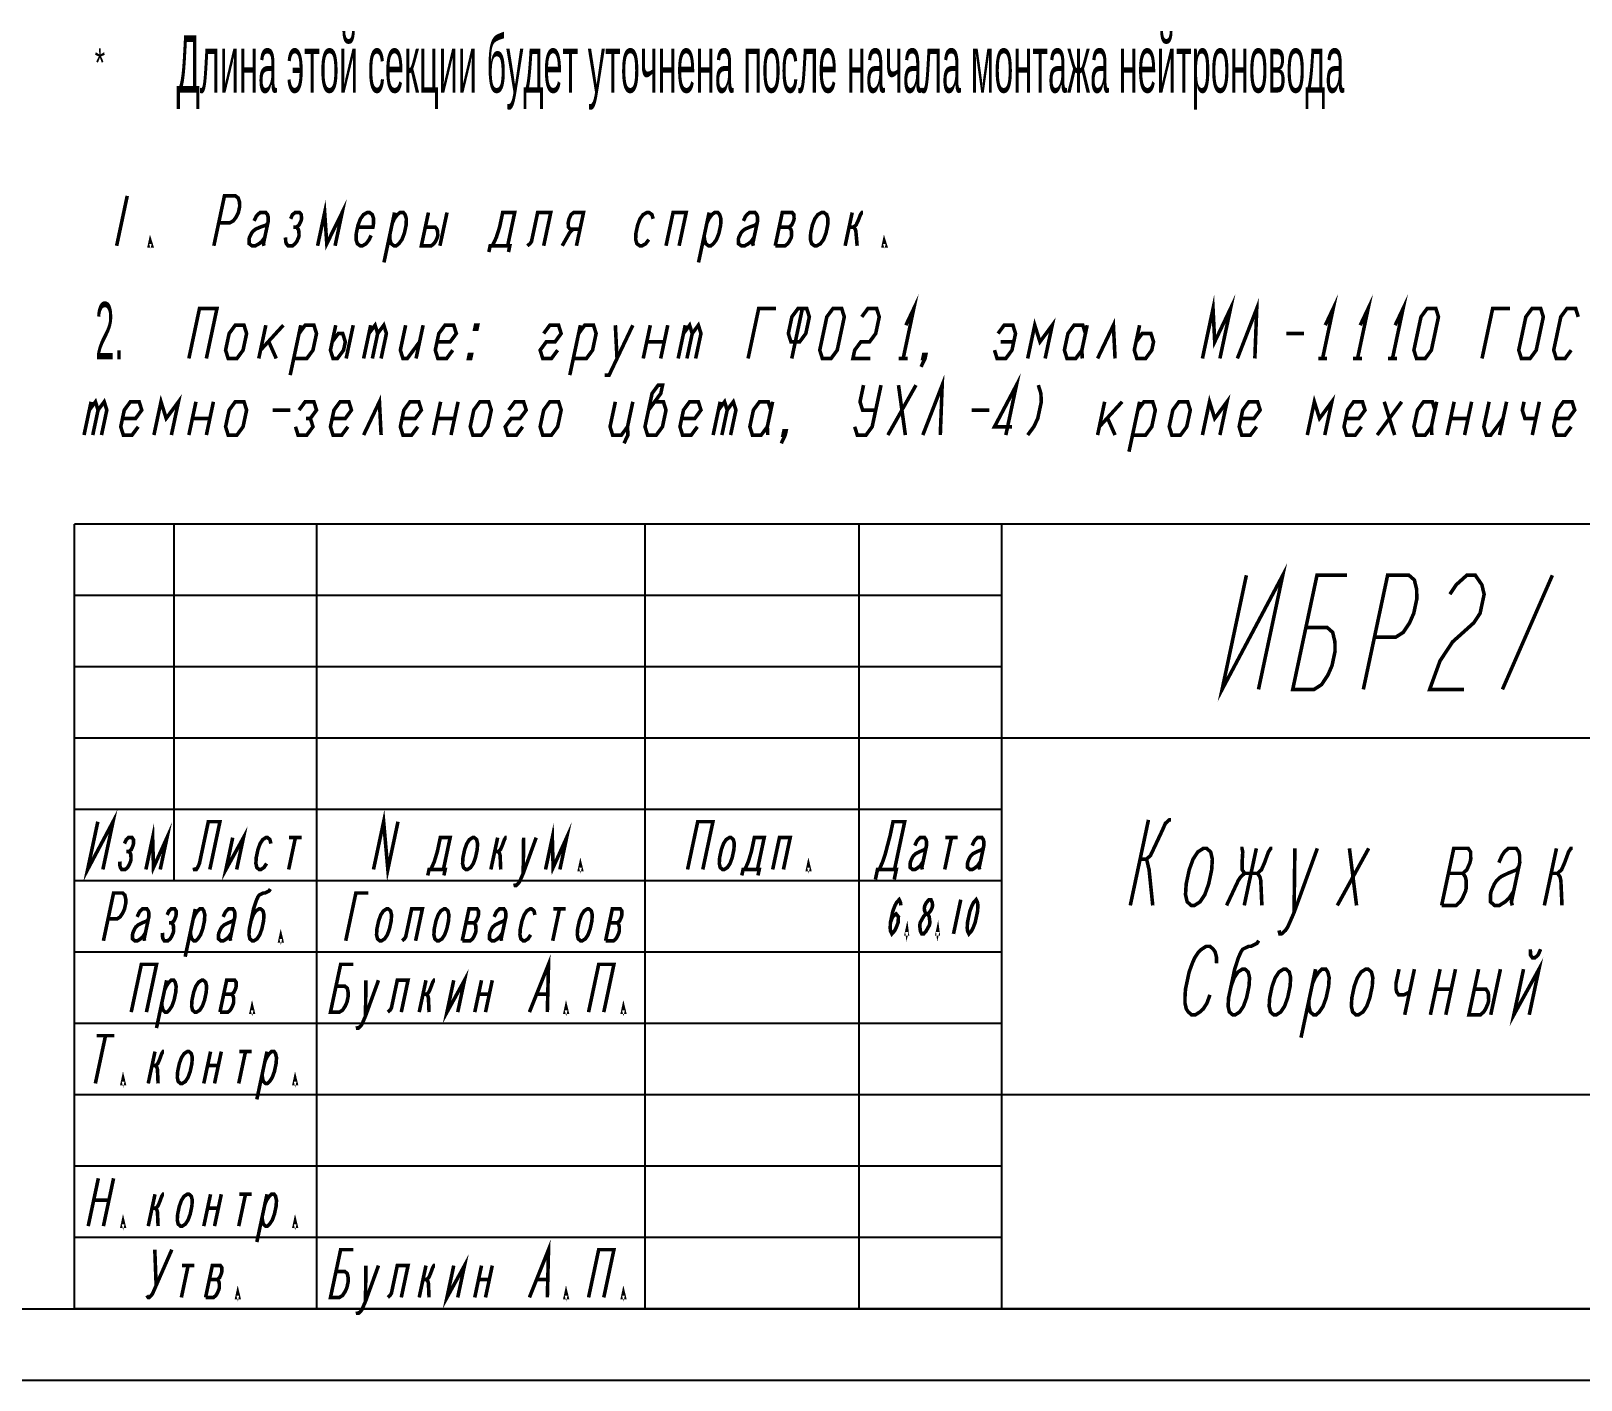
# Model space of a CAD drawing. Header units: millimetres. Extents: x 0 to 594, y 0 to 420.
# Drawn here: x 401 to 509.6, y 0 to 94.6 of the extents above; entities that cross this region are included whole.
import ezdxf

# ---------------------------------------------------------------- set-up
doc = ezdxf.new("R2010")
doc.units = ezdxf.units.MM
doc.header["$LTSCALE"] = 32.67
doc.layers.get('0').update_dxf_attribs({"linetype": 'CONTINUOUS'})
doc.styles.get("Standard").update_dxf_attribs({"font": 'txt', "width": 0.7})

msp = doc.modelspace()

# ---------------------------------------------------------------- linework, layer by layer
at = {"color": 7, "linetype": 'Continuous'}
for p, q in [((589, 60), (404, 60)), ((404, 5), (404, 60)), ((411, 35), (411, 60)), ((421, 5), (421, 60)), ((444, 5), (444, 60)), ((459, 5), (459, 60)), ((469, 5), (469, 60)), ((469, 55), (404, 55)), ((469, 50), (404, 50)), ((589, 45), (404, 45)), ((469, 40), (404, 40)), ((469, 35), (404, 35)), ((469, 30), (404, 30)), ((469, 25), (404, 25)), ((589, 20), (404, 20)), ((469, 15), (404, 15)), ((469, 10), (404, 10)), ((20, 5), (589, 5)), ((589, 5), (404, 5)), ((0, 0), (594, 0))]:
    msp.add_line(p, q, dxfattribs=at)
at = {"color": 2, "linetype": 'Continuous', "const_width": 0.25}
for points in [[(407.7006, 83.0072), (406.9566, 79.5072)], [(414.1116, 81.1113), (414.8773, 81.1113), (415.1379, 81.2572), (415.3531, 81.5488), (415.4917, 81.8405), (415.5846, 82.278), (415.5701, 82.5697), (415.4789, 82.8613), (415.2802, 83.0072), (414.5146, 83.0072), (413.7707, 79.5072)], [(421.0441, 79.5072), (421.5401, 81.8405), (421.6876, 79.653), (422.7651, 81.8405), (422.2691, 79.5072)], [(416.5926, 81.2572), (416.7312, 81.5488), (416.8388, 81.6947), (417.0229, 81.8405), (417.4057, 81.8405), (417.5278, 81.6947), (417.5734, 81.5488), (417.5879, 81.2572), (417.247, 79.653), (417.2925, 79.5072)], [(419.1502, 81.403), (419.2888, 81.6947), (419.4729, 81.8405), (419.7792, 81.8405), (419.9013, 81.6947), (419.9158, 81.403), (419.8848, 81.2572), (419.7463, 80.9655), (419.5622, 80.8197), (419.3325, 80.8197)], [(424.7975, 80.2363), (424.659, 79.9447), (424.4439, 79.653), (424.1832, 79.5072), (424.03, 79.5072), (423.8314, 79.653), (423.7402, 79.9447), (423.7566, 80.3822), (423.8806, 80.9655), (424.0502, 81.403), (424.2653, 81.6947), (424.526, 81.8405), (424.6791, 81.8405), (424.8778, 81.6947), (424.969, 81.403), (424.9525, 80.9655), (424.9215, 80.8197), (423.8496, 80.8197)], [(426.4401, 81.8405), (425.6961, 78.3405)], [(426.2851, 81.1113), (426.4237, 81.403), (426.6388, 81.6947), (426.8229, 81.8405), (427.0526, 81.8405), (427.1747, 81.6947), (427.2658, 81.403), (427.2494, 80.9655), (427.1254, 80.3822), (426.9558, 79.9447), (426.7407, 79.653), (426.5566, 79.5072), (426.4035, 79.5072), (426.2048, 79.653), (426.1137, 79.9447), (426.0991, 80.2363)], [(428.8135, 81.8405), (428.3175, 79.5072), (429.0066, 79.5072), (429.1907, 79.653), (429.2983, 79.7988), (429.4368, 80.0905), (429.4678, 80.2363), (429.4533, 80.528), (429.4077, 80.6738), (429.2856, 80.8197), (428.5965, 80.8197)], [(430.1151, 81.8405), (429.6191, 79.5072)], [(433.2941, 79.5072), (433.4327, 79.7988), (433.5712, 80.0905), (433.8028, 80.8197), (434.0197, 81.8405), (434.8619, 81.8405), (434.366, 79.5072)], [(435.7441, 79.5072), (435.9282, 79.653), (436.0358, 79.7988), (436.0668, 79.9447), (436.4698, 81.8405), (437.3885, 81.8405), (436.8925, 79.5072)], [(439.1894, 79.5072), (439.6854, 81.8405), (438.9963, 81.8405), (438.8122, 81.6947), (438.6736, 81.403), (438.6116, 81.1113), (438.6262, 80.8197), (438.7483, 80.6738), (439.4374, 80.6738)], [(444.5689, 81.403), (444.4778, 81.6947), (444.2792, 81.8405), (444.126, 81.8405), (443.8653, 81.6947), (443.6502, 81.403), (443.4806, 80.9655), (443.3566, 80.3822), (443.3402, 79.9447), (443.4314, 79.653), (443.63, 79.5072), (443.7832, 79.5072), (444.0439, 79.653), (444.259, 79.9447)], [(445.4676, 79.5072), (445.9635, 81.8405), (446.8823, 81.8405), (446.3863, 79.5072)], [(448.4901, 81.8405), (447.7461, 78.3405)], [(448.3351, 81.1113), (448.4736, 81.403), (448.6888, 81.6947), (448.8729, 81.8405), (449.1026, 81.8405), (449.2247, 81.6947), (449.3158, 81.403), (449.2994, 80.9655), (449.1754, 80.3822), (449.0058, 79.9447), (448.7907, 79.653), (448.6066, 79.5072), (448.4535, 79.5072), (448.2548, 79.653), (448.1637, 79.9447), (448.1491, 80.2363)], [(450.8927, 81.2572), (451.0312, 81.5488), (451.1388, 81.6947), (451.3229, 81.8405), (451.7057, 81.8405), (451.8278, 81.6947), (451.8734, 81.5488), (451.888, 81.2572), (451.547, 79.653), (451.5926, 79.5072)], [(453.1238, 79.5072), (453.6198, 81.8405), (454.3088, 81.8405), (454.431, 81.6947), (454.4455, 81.403), (454.4145, 81.2572), (454.276, 80.9655), (454.0918, 80.8197), (453.4028, 80.8197)], [(455.7307, 80.9655), (455.9002, 81.403), (456.1153, 81.6947), (456.376, 81.8405), (456.5291, 81.8405), (456.7278, 81.6947), (456.819, 81.403), (456.8025, 80.9655), (456.6785, 80.3822), (456.509, 79.9447), (456.2938, 79.653), (456.0332, 79.5072), (455.8801, 79.5072), (455.6813, 79.653), (455.5902, 79.9447), (455.6067, 80.3822), (455.7307, 80.9655)], [(458.5197, 81.8405), (458.0238, 79.5072)], [(458.3028, 80.8197), (458.609, 80.8197), (458.7931, 80.9655), (458.9317, 81.2572), (459.1013, 81.6947), (459.2088, 81.8405), (459.2854, 81.8405)], [(417.5569, 81.1113), (417.4494, 80.9655), (417.0356, 80.8197), (416.6984, 80.6738), (416.5142, 80.528), (416.4067, 80.3822), (416.2681, 80.0905), (416.2371, 79.9447), (416.2517, 79.653), (416.4504, 79.5072), (416.6801, 79.5072), (416.9407, 79.653), (417.1249, 79.7988), (417.34, 80.0905)], [(418.7947, 80.0905), (418.8092, 79.7988), (418.8548, 79.653), (418.9769, 79.5072), (419.2832, 79.5072), (419.4673, 79.653), (419.5749, 79.7988), (419.7134, 80.0905), (419.7444, 80.2363), (419.7298, 80.528), (419.6843, 80.6738), (419.5622, 80.8197)], [(438.1941, 79.5072), (438.6863, 80.3822), (438.7939, 80.528), (438.978, 80.6738)], [(451.857, 81.1113), (451.7494, 80.9655), (451.3356, 80.8197), (450.9983, 80.6738), (450.8142, 80.528), (450.7067, 80.3822), (450.5681, 80.0905), (450.5371, 79.9447), (450.5517, 79.653), (450.7504, 79.5072), (450.98, 79.5072), (451.2407, 79.653), (451.4248, 79.7988), (451.64, 80.0905)], [(453.1238, 79.5072), (453.8128, 79.5072), (453.997, 79.653), (454.1046, 79.7988), (454.2431, 80.0905), (454.2741, 80.2363), (454.2595, 80.528), (454.214, 80.6738), (454.0918, 80.8197)], [(458.609, 80.8197), (458.7311, 80.6738), (458.7767, 80.528), (458.866, 79.5072)], [(409.4066, 79.5072), (409.2535, 79.5072), (409.3155, 79.7988), (409.4066, 79.5072)], [(433.048, 79.0697), (433.141, 79.5072), (434.5191, 79.5072), (434.4261, 79.0697)], [(460.8566, 79.5072), (460.7035, 79.5072), (460.7655, 79.7988), (460.8566, 79.5072)], [(462.282, 73.941), (462.8362, 75.1077), (462.0923, 71.6077)], [(483.0704, 71.6077), (483.8144, 75.1077), (483.9309, 72.7744), (485.0394, 75.1077), (484.2954, 71.6077)], [(491.682, 73.941), (492.2362, 75.1077), (491.4923, 71.6077)], [(494.132, 73.941), (494.6862, 75.1077), (493.9423, 71.6077)], [(496.582, 73.941), (497.1362, 75.1077), (496.3923, 71.6077)], [(412.0204, 71.6077), (412.7644, 75.1077), (413.9894, 75.1077), (413.2454, 71.6077)], [(451.2204, 71.6077), (451.9644, 75.1077), (453.1893, 75.1077)], [(454.7206, 75.1077), (454.2904, 74.5244), (454.0424, 73.3577), (454.2246, 72.7744), (454.8371, 72.7744), (455.2674, 73.3577), (455.5153, 74.5244), (455.3331, 75.1077), (454.7206, 75.1077)], [(455.0269, 75.1077), (454.2829, 71.6077)], [(456.4267, 71.6077), (456.2444, 72.1911), (456.7404, 74.5244), (457.1706, 75.1077), (457.7831, 75.1077), (457.9654, 74.5244), (457.4694, 72.1911), (457.0392, 71.6077), (456.4267, 71.6077)], [(459.1904, 74.5244), (459.6206, 75.1077), (460.2331, 75.1077), (460.4154, 74.5244), (460.1674, 73.3577), (459.7371, 72.7744), (459.1247, 72.7744), (458.6944, 72.1911), (458.5704, 71.6077), (459.7954, 71.6077)], [(485.5204, 71.6077), (486.8768, 75.1077), (486.7454, 71.6077)], [(498.0766, 71.6077), (497.8944, 72.1911), (498.3904, 74.5244), (498.8206, 75.1077), (499.4331, 75.1077), (499.6153, 74.5244), (499.1194, 72.1911), (498.6892, 71.6077), (498.0766, 71.6077)], [(502.6704, 71.6077), (503.4143, 75.1077), (504.6394, 75.1077)], [(505.4267, 71.6077), (505.2444, 72.1911), (505.7404, 74.5244), (506.1706, 75.1077), (506.7831, 75.1077), (506.9654, 74.5244), (506.4694, 72.1911), (506.0392, 71.6077), (505.4267, 71.6077)], [(509.4154, 74.5244), (509.2331, 75.1077), (508.6206, 75.1077), (508.1904, 74.5244), (507.6944, 72.1911), (507.8767, 71.6077), (508.4891, 71.6077), (508.9194, 72.1911)], [(414.5944, 72.1911), (414.7766, 71.6077), (415.3891, 71.6077), (415.8194, 72.1911), (416.0674, 73.3577), (415.8851, 73.941), (415.2726, 73.941), (414.8424, 73.3577), (414.5944, 72.1911)], [(417.4164, 73.941), (416.9204, 71.6077)], [(417.0444, 72.1911), (418.6414, 73.941)], [(419.1224, 70.4411), (419.8664, 73.941)], [(419.3704, 71.6077), (420.2891, 71.6077), (420.7194, 72.1911), (420.9674, 73.3577), (420.7851, 73.941), (420.1726, 73.941), (419.7424, 73.3577)], [(422.3164, 73.941), (421.9444, 72.1911), (422.1267, 71.6077), (422.4329, 71.6077), (422.8632, 72.1911), (422.9871, 72.7744), (422.8049, 73.3577), (422.4986, 73.3577), (422.0684, 72.7744)], [(423.5414, 73.941), (423.0454, 71.6077)], [(424.2704, 71.6077), (424.7664, 73.941)], [(424.6424, 73.3577), (425.0726, 73.941), (425.2549, 73.3577), (424.8829, 71.6077)], [(425.2549, 73.3577), (425.6851, 73.941), (425.8674, 73.3577), (425.4954, 71.6077)], [(427.2164, 73.941), (426.8444, 72.1911), (427.0267, 71.6077), (427.3329, 71.6077), (428.1934, 72.7744)], [(428.4414, 73.941), (427.9454, 71.6077)], [(429.4184, 72.7744), (430.3372, 72.7744), (430.7674, 73.3577), (430.5851, 73.941), (429.9726, 73.941), (429.5424, 73.3577), (429.2944, 72.1911), (429.4767, 71.6077), (430.0892, 71.6077), (430.5194, 72.1911)], [(432.2075, 73.6494), (432.0544, 73.6494), (432.1164, 73.941), (432.2695, 73.941), (432.2075, 73.6494)], [(436.8924, 73.3577), (437.3226, 73.941), (437.9351, 73.941), (438.1174, 73.3577), (437.6871, 72.7744), (437.0747, 72.7744), (436.6444, 72.1911), (436.8266, 71.6077), (437.4391, 71.6077), (437.8694, 72.1911)], [(438.7224, 70.4411), (439.4664, 73.941)], [(438.9704, 71.6077), (439.8892, 71.6077), (440.3194, 72.1911), (440.5674, 73.3577), (440.3851, 73.941), (439.7726, 73.941), (439.3424, 73.3577)], [(441.1724, 70.4411), (441.4787, 70.4411), (443.1414, 73.941)], [(441.9164, 73.941), (442.0329, 71.6077)], [(443.8704, 71.6077), (444.3664, 73.941)], [(445.5914, 73.941), (445.0954, 71.6077)], [(446.3204, 71.6077), (446.8164, 73.941)], [(446.6924, 73.3577), (447.1226, 73.941), (447.3049, 73.3577), (446.9329, 71.6077)], [(447.3049, 73.3577), (447.7351, 73.941), (447.9174, 73.3577), (447.5454, 71.6077)], [(468.4944, 72.1911), (468.6767, 71.6077), (469.2892, 71.6077), (469.7194, 72.1911), (469.9674, 73.3577), (469.7851, 73.941), (469.1726, 73.941), (468.7424, 73.3577)], [(470.8204, 71.6077), (471.3164, 73.941), (471.6809, 72.7744), (472.5414, 73.941), (472.0454, 71.6077)], [(474.8674, 73.3577), (474.6851, 73.941), (474.0726, 73.941), (473.6424, 73.3577), (473.3944, 72.1911), (473.5767, 71.6077), (474.1892, 71.6077), (474.6194, 72.1911)], [(474.9914, 73.941), (474.6194, 72.1911), (474.6485, 71.6077)], [(475.7204, 71.6077), (476.8289, 73.941), (476.9454, 71.6077)], [(478.6664, 73.941), (478.2944, 72.1911), (478.4767, 71.6077), (479.0892, 71.6077), (479.5194, 72.1911), (479.6434, 72.7744), (479.4611, 73.3577), (478.8486, 73.3577), (478.4184, 72.7744)], [(417.6278, 72.7744), (418.1454, 71.6077)], [(444.1184, 72.7744), (445.3434, 72.7744)], [(468.9247, 72.7744), (469.8434, 72.7744)], [(488.9549, 73.3577), (490.1799, 73.3577)], [(431.7735, 71.6077), (431.6204, 71.6077), (431.6824, 71.8994), (431.8355, 71.8994), (431.7735, 71.6077)], [(461.786, 71.6077), (462.3986, 71.6077)], [(463.6235, 71.6077), (463.4704, 71.6077), (463.5324, 71.8994), (463.6855, 71.8994), (463.6235, 71.6077), (463.3464, 71.0244)], [(491.186, 71.6077), (491.7985, 71.6077)], [(493.636, 71.6077), (494.2485, 71.6077)], [(496.086, 71.6077), (496.6985, 71.6077)], [(444.2424, 67.9904), (445.1029, 69.1571), (445.2269, 69.7404), (444.9206, 69.7404), (444.4903, 69.1571), (443.9944, 66.8238), (444.1767, 66.2404), (444.7892, 66.2404), (445.2194, 66.8238), (445.4674, 67.9904), (445.2851, 68.5738), (444.6726, 68.5738)], [(458.6944, 66.8238), (458.8766, 66.2404), (459.4891, 66.2404), (459.9194, 66.8238), (460.5394, 69.7404)], [(459.3143, 69.7404), (459.0664, 68.5738), (459.2486, 67.9904), (460.1674, 67.9904)], [(461.0204, 66.2404), (462.9894, 69.7404)], [(461.7644, 69.7404), (462.2454, 66.2404)], [(463.4704, 66.2404), (464.8268, 69.7404), (464.6954, 66.2404)], [(469.2892, 66.2404), (470.0331, 69.7404), (468.4944, 66.8238), (469.7194, 66.8238)], [(471.5644, 69.7404), (471.7466, 69.1571), (471.7758, 68.5738), (471.5278, 67.4071), (471.2507, 66.8238), (470.8204, 66.2404)], [(404.6704, 66.2404), (405.1664, 68.5738)], [(405.0424, 67.9904), (405.4726, 68.5738), (405.6549, 67.9904), (405.2829, 66.2404)], [(405.6549, 67.9904), (406.0851, 68.5738), (406.2674, 67.9904), (405.8954, 66.2404)], [(407.3684, 67.4071), (408.2872, 67.4071), (408.7174, 67.9904), (408.5351, 68.5738), (407.9226, 68.5738), (407.4924, 67.9904), (407.2444, 66.8238), (407.4267, 66.2404), (408.0392, 66.2404), (408.4694, 66.8238)], [(409.5704, 66.2404), (410.0664, 68.5738), (410.4309, 67.4071), (411.2914, 68.5738), (410.7954, 66.2404)], [(412.0204, 66.2404), (412.5164, 68.5738)], [(413.7414, 68.5738), (413.2454, 66.2404)], [(414.5944, 66.8238), (414.7766, 66.2404), (415.3891, 66.2404), (415.8194, 66.8238), (416.0674, 67.9904), (415.8851, 68.5738), (415.2726, 68.5738), (414.8424, 67.9904), (414.5944, 66.8238)], [(419.4944, 66.8238), (419.6767, 66.2404), (420.2891, 66.2404), (420.7194, 66.8238), (420.5372, 67.4071), (420.9674, 67.9904), (420.7851, 68.5738), (420.1726, 68.5738), (419.7424, 67.9904)], [(422.0684, 67.4071), (422.9871, 67.4071), (423.4174, 67.9904), (423.2351, 68.5738), (422.6226, 68.5738), (422.1924, 67.9904), (421.9444, 66.8238), (422.1267, 66.2404), (422.7392, 66.2404), (423.1694, 66.8238)], [(424.2704, 66.2404), (425.3789, 68.5738), (425.4954, 66.2404)], [(426.9684, 67.4071), (427.8871, 67.4071), (428.3174, 67.9904), (428.1351, 68.5738), (427.5226, 68.5738), (427.0924, 67.9904), (426.8444, 66.8238), (427.0267, 66.2404), (427.6392, 66.2404), (428.0694, 66.8238)], [(429.1704, 66.2404), (429.6664, 68.5738)], [(430.8914, 68.5738), (430.3954, 66.2404)], [(431.7444, 66.8238), (431.9266, 66.2404), (432.5392, 66.2404), (432.9694, 66.8238), (433.2174, 67.9904), (433.0351, 68.5738), (432.4226, 68.5738), (431.9924, 67.9904), (431.7444, 66.8238)], [(434.4424, 67.9904), (434.8726, 68.5738), (435.4851, 68.5738), (435.6674, 67.9904), (435.2371, 67.4071), (434.6246, 67.4071), (434.1944, 66.8238), (434.3767, 66.2404), (434.9892, 66.2404), (435.4194, 66.8238)], [(436.6444, 66.8238), (436.8266, 66.2404), (437.4391, 66.2404), (437.8694, 66.8238), (438.1174, 67.9904), (437.9351, 68.5738), (437.3226, 68.5738), (436.8924, 67.9904), (436.6444, 66.8238)], [(441.9164, 68.5738), (441.5444, 66.8238), (441.7267, 66.2404), (442.3391, 66.2404), (442.7694, 66.8238), (442.7985, 66.2404), (442.5214, 65.6571)], [(443.1414, 68.5738), (442.7694, 66.8238)], [(446.5684, 67.4071), (447.4872, 67.4071), (447.9174, 67.9904), (447.7351, 68.5738), (447.1226, 68.5738), (446.6924, 67.9904), (446.4444, 66.8238), (446.6267, 66.2404), (447.2392, 66.2404), (447.6694, 66.8238)], [(448.7704, 66.2404), (449.2664, 68.5738)], [(449.1424, 67.9904), (449.5726, 68.5738), (449.7549, 67.9904), (449.3829, 66.2404)], [(449.7549, 67.9904), (450.1851, 68.5738), (450.3674, 67.9904), (449.9954, 66.2404)], [(452.8174, 67.9904), (452.6351, 68.5738), (452.0226, 68.5738), (451.5924, 67.9904), (451.3444, 66.8238), (451.5267, 66.2404), (452.1392, 66.2404), (452.5694, 66.8238)], [(452.9414, 68.5738), (452.5694, 66.8238), (452.5985, 66.2404)], [(476.2164, 68.5738), (475.7204, 66.2404)], [(475.8444, 66.8238), (477.4414, 68.5738)], [(477.9224, 65.0738), (478.6664, 68.5738)], [(478.1704, 66.2404), (479.0892, 66.2404), (479.5194, 66.8238), (479.7674, 67.9904), (479.5851, 68.5738), (478.9726, 68.5738), (478.5424, 67.9904)], [(480.7444, 66.8238), (480.9266, 66.2404), (481.5391, 66.2404), (481.9694, 66.8238), (482.2174, 67.9904), (482.0351, 68.5738), (481.4226, 68.5738), (480.9924, 67.9904), (480.7444, 66.8238)], [(483.0704, 66.2404), (483.5664, 68.5738), (483.9309, 67.4071), (484.7914, 68.5738), (484.2954, 66.2404)], [(485.7684, 67.4071), (486.6872, 67.4071), (487.1174, 67.9904), (486.9351, 68.5738), (486.3226, 68.5738), (485.8924, 67.9904), (485.6444, 66.8238), (485.8267, 66.2404), (486.4391, 66.2404), (486.8694, 66.8238)], [(490.4204, 66.2404), (490.9164, 68.5738), (491.2809, 67.4071), (492.1414, 68.5738), (491.6454, 66.2404)], [(493.1184, 67.4071), (494.0371, 67.4071), (494.4674, 67.9904), (494.2851, 68.5738), (493.6726, 68.5738), (493.2424, 67.9904), (492.9944, 66.8238), (493.1767, 66.2404), (493.7892, 66.2404), (494.2194, 66.8238)], [(495.3204, 66.2404), (497.0414, 68.5738)], [(495.8164, 68.5738), (496.5454, 66.2404)], [(499.3674, 67.9904), (499.1851, 68.5738), (498.5726, 68.5738), (498.1424, 67.9904), (497.8944, 66.8238), (498.0766, 66.2404), (498.6892, 66.2404), (499.1194, 66.8238)], [(499.4914, 68.5738), (499.1194, 66.8238), (499.1485, 66.2404)], [(500.2204, 66.2404), (500.7164, 68.5738)], [(501.9414, 68.5738), (501.4454, 66.2404)], [(503.1664, 68.5738), (502.7944, 66.8238), (502.9766, 66.2404), (503.2829, 66.2404), (504.1434, 67.4071)], [(504.3914, 68.5738), (503.8954, 66.2404)], [(505.6164, 68.5738), (505.4924, 67.9904), (505.6746, 67.4071), (506.4403, 67.4071)], [(506.6882, 68.5738), (506.1923, 66.2404)], [(507.8184, 67.4071), (508.7372, 67.4071), (509.1674, 67.9904), (508.9851, 68.5738), (508.3726, 68.5738), (507.9424, 67.9904), (507.6944, 66.8238), (507.8767, 66.2404), (508.4891, 66.2404), (508.9194, 66.8238)], [(412.2684, 67.4071), (413.4934, 67.4071)], [(417.9049, 67.9904), (419.1299, 67.9904)], [(420.2309, 67.4071), (420.5372, 67.4071)], [(429.4184, 67.4071), (430.6434, 67.4071)], [(466.9049, 67.9904), (468.1299, 67.9904)], [(476.4278, 67.4071), (476.9454, 66.2404)], [(500.4684, 67.4071), (501.6934, 67.4071)], [(453.8235, 66.2404), (453.6704, 66.2404), (453.7324, 66.5321), (453.8855, 66.5321), (453.8235, 66.2404), (453.5464, 65.6571)], [(486.1505, 56.4106), (484.45, 48.4106), (488.7004, 56.4106), (487, 48.4106)], [(490.3211, 52.744), (491.8211, 52.744), (492.2002, 52.4106), (492.3585, 51.744), (492.3668, 51.0773), (492.1543, 50.0773), (491.8626, 49.4106), (491.4209, 48.744), (490.9, 48.4106), (489.4, 48.4106), (491.1004, 56.4106), (493.2004, 56.4106)], [(495.1294, 52.0773), (496.6294, 52.0773), (497.1502, 52.4106), (497.5919, 53.0773), (497.8836, 53.744), (498.0962, 54.744), (498.0879, 55.4106), (497.9296, 56.0773), (497.5504, 56.4106), (496.0504, 56.4106), (494.35, 48.4106)], [(500.417, 55.0773), (500.8587, 55.744), (501.6004, 56.4106), (502.2005, 56.4106), (502.6588, 55.744), (502.817, 55.0773), (502.5336, 53.744), (502.0919, 53.0773), (501.3502, 52.4106), (500.6085, 51.744), (499.7251, 50.4106), (499, 48.4106), (501.4, 48.4106)], [(504.1, 48.4106), (507.6004, 56.4106)], [(405.6367, 39.1376), (404.9247, 35.7876), (406.7046, 39.1376), (405.9925, 35.7876)], [(409.0075, 35.7876), (409.4822, 38.0209), (409.5397, 35.9272), (410.4872, 38.0209), (410.0125, 35.7876)], [(412.3865, 35.9272), (412.4197, 35.7876), (412.5453, 35.7876), (412.6378, 35.9272), (412.76, 36.2063), (413.383, 39.1376), (414.1996, 39.1376), (413.4875, 35.7876)], [(424.9625, 35.7876), (425.6746, 39.1376), (425.9675, 35.7876), (426.6795, 39.1376)], [(437.0225, 35.7876), (437.4972, 38.0209), (437.5547, 35.9272), (438.5022, 38.0209), (438.0275, 35.7876)], [(446.9775, 35.7876), (447.6896, 39.1376), (448.7574, 39.1376), (448.0453, 35.7876)], [(460.4197, 35.7876), (460.664, 36.3459), (460.8455, 36.9042), (461.1753, 38.1605), (461.383, 39.1376), (462.1996, 39.1376), (461.4875, 35.7876)], [(479.2878, 39.2668), (478.0125, 33.2668)], [(478.7033, 36.5168), (479.1533, 36.5168), (479.4315, 36.7668), (480.2534, 38.5168), (480.4722, 39.0168), (480.7503, 39.2668), (480.8628, 39.2668)], [(407.5088, 37.6022), (407.631, 37.8813), (407.7863, 38.0209), (408.0375, 38.0209), (408.1335, 37.8813), (408.137, 37.6022), (408.1073, 37.4626), (407.9851, 37.1834), (407.8298, 37.0438), (407.6414, 37.0438)], [(415.0928, 38.0209), (414.6181, 35.7876), (415.8466, 38.0209), (415.3719, 35.7876)], [(417.7676, 37.6022), (417.7013, 37.8813), (417.5425, 38.0209), (417.4169, 38.0209), (417.1988, 37.8813), (417.0138, 37.6022), (416.862, 37.1834), (416.7433, 36.6251), (416.7171, 36.2063), (416.7834, 35.9272), (416.9422, 35.7876), (417.0678, 35.7876), (417.2859, 35.9272), (417.4709, 36.2063)], [(419.4897, 38.0209), (419.015, 35.7876)], [(419.05, 38.0209), (419.9294, 38.0209)], [(428.9825, 35.7876), (429.1046, 36.0667), (429.2268, 36.3459), (429.438, 37.0438), (429.6456, 38.0209), (430.3366, 38.0209), (429.8619, 35.7876)], [(431.352, 37.1834), (431.5038, 37.6022), (431.6888, 37.8813), (431.9069, 38.0209), (432.0325, 38.0209), (432.1913, 37.8813), (432.2576, 37.6022), (432.2314, 37.1834), (432.1127, 36.6251), (431.9609, 36.2063), (431.7759, 35.9272), (431.5578, 35.7876), (431.4322, 35.7876), (431.2734, 35.9272), (431.2071, 36.2063), (431.2333, 36.6251), (431.352, 37.1834)], [(433.6656, 38.0209), (433.1909, 35.7876)], [(433.458, 37.0438), (433.5836, 37.0438), (433.7092, 37.0438), (433.8645, 37.1834), (433.9866, 37.4626), (434.1385, 37.8813), (434.231, 38.0209), (434.2938, 38.0209)], [(434.8676, 34.8105), (434.9008, 34.6709), (434.9636, 34.6709), (435.1189, 34.8105), (435.2114, 34.9501), (435.4557, 35.5084), (436.3666, 38.0209)], [(435.4872, 38.0209), (435.4557, 35.5084)], [(449.347, 37.1834), (449.4988, 37.6022), (449.6838, 37.8813), (449.9019, 38.0209), (450.0275, 38.0209), (450.1863, 37.8813), (450.2526, 37.6022), (450.2264, 37.1834), (450.1077, 36.6251), (449.9559, 36.2063), (449.7709, 35.9272), (449.5528, 35.7876), (449.4272, 35.7876), (449.2684, 35.9272), (449.2021, 36.2063), (449.2283, 36.6251), (449.347, 37.1834)], [(450.9975, 35.7876), (451.1197, 36.0667), (451.2418, 36.3459), (451.453, 37.0438), (451.6606, 38.0209), (452.3516, 38.0209), (451.8769, 35.7876)], [(452.9447, 35.7876), (453.4194, 38.0209), (454.1731, 38.0209), (453.6984, 35.7876)], [(462.9113, 37.4626), (463.0335, 37.7417), (463.126, 37.8813), (463.2813, 38.0209), (463.5953, 38.0209), (463.6913, 37.8813), (463.7244, 37.7417), (463.7279, 37.4626), (463.4015, 35.9272), (463.4347, 35.7876)], [(465.4797, 38.0209), (465.005, 35.7876)], [(465.04, 38.0209), (465.9194, 38.0209)], [(466.9313, 37.4626), (467.0535, 37.7417), (467.146, 37.8813), (467.3013, 38.0209), (467.6153, 38.0209), (467.7113, 37.8813), (467.7444, 37.7417), (467.7479, 37.4626), (467.4216, 35.9272), (467.4547, 35.7876)], [(407.179, 36.3459), (407.1825, 36.0667), (407.2156, 35.9272), (407.3116, 35.7876), (407.5628, 35.7876), (407.7181, 35.9272), (407.8106, 36.0667), (407.9327, 36.3459), (407.9624, 36.4855), (407.9589, 36.7647), (407.9258, 36.9042), (407.8298, 37.0438)], [(433.7092, 37.0438), (433.8052, 36.9042), (433.8383, 36.7647), (433.8819, 35.7876)], [(463.6982, 37.323), (463.6058, 37.1834), (463.262, 37.0438), (462.9811, 36.9042), (462.8258, 36.7647), (462.7333, 36.6251), (462.6112, 36.3459), (462.5815, 36.2063), (462.585, 35.9272), (462.7438, 35.7876), (462.9322, 35.7876), (463.1503, 35.9272), (463.3056, 36.0667), (463.4905, 36.3459)], [(467.7182, 37.323), (467.6257, 37.1834), (467.282, 37.0438), (467.0011, 36.9042), (466.8458, 36.7647), (466.7533, 36.6251), (466.6312, 36.3459), (466.6015, 36.2063), (466.605, 35.9272), (466.7637, 35.7876), (466.9522, 35.7876), (467.1703, 35.9272), (467.3256, 36.0667), (467.5106, 36.3459)], [(482.1439, 35.7668), (482.4158, 36.5168), (482.7471, 37.0168), (483.1377, 37.2668), (483.3627, 37.2668), (483.6471, 37.0168), (483.7658, 36.5168), (483.7189, 35.7668), (483.5063, 34.7668), (483.2344, 34.0168), (482.9031, 33.5168), (482.5125, 33.2668), (482.2875, 33.2668), (482.0032, 33.5168), (481.8844, 34.0168), (481.9313, 34.7668), (482.1439, 35.7668)], [(485.7252, 37.2668), (485.8377, 37.2668), (485.8971, 37.0168), (485.8502, 36.2668), (485.8564, 35.7668), (486.0282, 35.5168), (486.9282, 35.5168), (487.2064, 35.7668), (487.4252, 36.2668), (487.6971, 37.0168), (487.8627, 37.2668), (487.9752, 37.2668)], [(486.8502, 37.2668), (486.372, 35.0168), (486, 33.2668)], [(488.4405, 31.5168), (488.4999, 31.2668), (488.6124, 31.2668), (488.8905, 31.5168), (489.0562, 31.7668), (489.4937, 32.7668), (491.1252, 37.2668)], [(489.5502, 37.2668), (489.4937, 32.7668)], [(492.525, 33.2668), (494.7252, 37.2668)], [(493.3752, 37.2668), (493.875, 33.2668)], [(499.8375, 33.2668), (500.6877, 37.2668), (501.7002, 37.2668), (501.8721, 37.0168), (501.8783, 36.5168), (501.8252, 36.2668), (501.6064, 35.7668), (501.3282, 35.5168), (500.3158, 35.5168)], [(503.8502, 36.2668), (504.069, 36.7668), (504.2346, 37.0168), (504.5127, 37.2668), (505.0752, 37.2668), (505.2471, 37.0168), (505.3065, 36.7668), (505.3127, 36.2668), (504.7282, 33.5168), (504.7875, 33.2668)], [(507.8877, 37.2668), (507.0375, 33.2668)], [(507.5158, 35.5168), (507.7408, 35.5168), (507.9657, 35.5168), (508.2439, 35.7668), (508.4627, 36.2668), (508.7346, 37.0168), (508.9002, 37.2668), (509.0127, 37.2668)], [(428.7679, 35.3688), (428.8569, 35.7876), (429.9875, 35.7876), (429.8985, 35.3688)], [(439.535, 35.7876), (439.4094, 35.7876), (439.4687, 36.0667), (439.535, 35.7876)], [(450.7829, 35.3688), (450.8719, 35.7876), (452.0025, 35.7876), (451.9135, 35.3688)], [(455.52, 35.7876), (455.3944, 35.7876), (455.4537, 36.0667), (455.52, 35.7876)], [(460.1457, 35.0897), (460.2941, 35.7876), (461.6131, 35.7876), (461.4648, 35.0897)], [(479.1533, 36.5168), (479.2127, 36.2668), (479.3314, 35.7668), (479.5875, 33.2668)], [(505.2595, 36.0168), (505.0939, 35.7668), (504.4782, 35.5168), (503.9751, 35.2668), (503.697, 35.0168), (503.5313, 34.7668), (503.3125, 34.2668), (503.2594, 34.0168), (503.2656, 33.5168), (503.55, 33.2668), (503.8875, 33.2668), (504.2782, 33.5168), (504.5563, 33.7668), (504.8876, 34.2668)], [(484.7625, 33.2668), (485.5845, 35.0168), (485.7501, 35.2668), (486.0282, 35.5168)], [(486.9282, 35.5168), (487.1001, 35.2668), (487.1595, 35.0168), (487.2375, 33.2668)], [(499.8375, 33.2668), (500.85, 33.2668), (501.1282, 33.5168), (501.2938, 33.7668), (501.5126, 34.2668), (501.5657, 34.5168), (501.5595, 35.0168), (501.5001, 35.2668), (501.3282, 35.5168)], [(507.9657, 35.5168), (508.1376, 35.2668), (508.197, 35.0168), (508.275, 33.2668)], [(406.3567, 32.323), (406.9848, 32.323), (407.2029, 32.4626), (407.3879, 32.7417), (407.51, 33.0209), (407.599, 33.4397), (407.5956, 33.7188), (407.5293, 33.998), (407.3705, 34.1376), (406.7424, 34.1376), (406.0303, 30.7876)], [(416.377, 32.1834), (416.5288, 32.6022), (416.7138, 32.8813), (416.9319, 33.0209), (417.0575, 33.0209), (417.2163, 32.8813), (417.2826, 32.6022), (417.2564, 32.1834), (417.1377, 31.6251), (416.9859, 31.2063), (416.8009, 30.9272), (416.5828, 30.7876), (416.4572, 30.7876), (416.2984, 30.9272), (416.2321, 31.2063), (416.2583, 31.6251), (416.377, 32.1834), (416.555, 33.0209), (416.7365, 33.5792), (416.8587, 33.8584), (416.9511, 33.998), (417.2321, 34.1376), (417.3577, 34.1376), (417.6386, 34.2772), (417.7311, 34.4167)], [(423.0153, 30.7876), (423.7274, 34.1376), (424.6067, 34.1376)], [(461.2, 32.0732), (461.3526, 32.4732), (461.5976, 32.6732), (461.7576, 32.4732), (461.74, 32.0732), (461.5875, 31.6732), (461.4775, 31.4732), (461.3, 31.2732), (461.2075, 31.4732), (461.1825, 31.6732), (461.2, 32.0732), (461.3701, 32.8732), (461.5226, 33.2732), (461.6326, 33.4732), (461.8101, 33.6732), (461.9026, 33.4732), (461.9276, 33.2732)], [(463.6901, 32.6732), (463.5976, 32.8732), (463.5726, 33.0732), (463.6151, 33.2732), (463.7251, 33.4732), (463.9027, 33.6732), (464.0376, 33.6732), (464.1301, 33.4732), (464.1551, 33.2732), (464.1126, 33.0732), (464.0026, 32.8732), (463.8251, 32.6732)], [(466.1302, 33.6732), (465.62, 31.2732)], [(466.7, 31.2732), (466.6075, 31.4732), (466.5825, 31.6732), (466.6001, 32.0732), (466.7701, 32.8732), (466.9226, 33.2732), (467.0326, 33.4732), (467.2101, 33.6732), (467.3026, 33.4732), (467.3276, 33.2732), (467.3101, 32.8732), (467.14, 32.0732), (466.9875, 31.6732), (466.8775, 31.4732), (466.7, 31.2732)], [(408.3964, 32.4626), (408.5185, 32.7417), (408.611, 32.8813), (408.7663, 33.0209), (409.0803, 33.0209), (409.1763, 32.8813), (409.2094, 32.7417), (409.2129, 32.4626), (408.8866, 30.9272), (408.9197, 30.7876)], [(410.4988, 32.6022), (410.621, 32.8813), (410.7763, 33.0209), (411.0275, 33.0209), (411.1235, 32.8813), (411.127, 32.6022), (411.0973, 32.4626), (410.9751, 32.1834), (410.8198, 32.0438), (410.6314, 32.0438)], [(412.4722, 33.0209), (411.7602, 29.6709)], [(412.3238, 32.323), (412.446, 32.6022), (412.631, 32.8813), (412.7863, 33.0209), (412.9747, 33.0209), (413.0707, 32.8813), (413.1369, 32.6022), (413.1108, 32.1834), (412.9921, 31.6251), (412.8403, 31.2063), (412.6553, 30.9272), (412.5, 30.7876), (412.3744, 30.7876), (412.2156, 30.9272), (412.1493, 31.2063), (412.1458, 31.4855)], [(414.4263, 32.4626), (414.5485, 32.7417), (414.641, 32.8813), (414.7963, 33.0209), (415.1103, 33.0209), (415.2063, 32.8813), (415.2394, 32.7417), (415.2429, 32.4626), (414.9165, 30.9272), (414.9497, 30.7876)], [(425.322, 32.1834), (425.4738, 32.6022), (425.6588, 32.8813), (425.8769, 33.0209), (426.0025, 33.0209), (426.1613, 32.8813), (426.2276, 32.6022), (426.2014, 32.1834), (426.0827, 31.6251), (425.9309, 31.2063), (425.7459, 30.9272), (425.5278, 30.7876), (425.4022, 30.7876), (425.2434, 30.9272), (425.1771, 31.2063), (425.2033, 31.6251), (425.322, 32.1834)], [(426.9725, 30.7876), (427.1278, 30.9272), (427.2203, 31.0667), (427.2499, 31.2063), (427.6357, 33.0209), (428.3894, 33.0209), (427.9147, 30.7876)], [(429.342, 32.1834), (429.4938, 32.6022), (429.6788, 32.8813), (429.8969, 33.0209), (430.0225, 33.0209), (430.1813, 32.8813), (430.2476, 32.6022), (430.2214, 32.1834), (430.1027, 31.6251), (429.9509, 31.2063), (429.7659, 30.9272), (429.5478, 30.7876), (429.4222, 30.7876), (429.2634, 30.9272), (429.1971, 31.2063), (429.2233, 31.6251), (429.342, 32.1834)], [(431.181, 30.7876), (431.6556, 33.0209), (432.221, 33.0209), (432.3169, 32.8813), (432.3204, 32.6022), (432.2907, 32.4626), (432.1686, 32.1834), (432.0133, 32.0438), (431.448, 32.0438)], [(433.4214, 32.4626), (433.5435, 32.7417), (433.636, 32.8813), (433.7913, 33.0209), (434.1053, 33.0209), (434.2013, 32.8813), (434.2344, 32.7417), (434.2379, 32.4626), (433.9116, 30.9272), (433.9447, 30.7876)], [(436.2776, 32.6022), (436.2113, 32.8813), (436.0525, 33.0209), (435.9269, 33.0209), (435.7088, 32.8813), (435.5238, 32.6022), (435.372, 32.1834), (435.2533, 31.6251), (435.2271, 31.2063), (435.2934, 30.9272), (435.4522, 30.7876), (435.5778, 30.7876), (435.7959, 30.9272), (435.9809, 31.2063)], [(437.9997, 33.0209), (437.525, 30.7876)], [(437.56, 33.0209), (438.4394, 33.0209)], [(439.392, 32.1834), (439.5438, 32.6022), (439.7288, 32.8813), (439.9469, 33.0209), (440.0725, 33.0209), (440.2313, 32.8813), (440.2976, 32.6022), (440.2714, 32.1834), (440.1527, 31.6251), (440.0009, 31.2063), (439.8159, 30.9272), (439.5978, 30.7876), (439.4722, 30.7876), (439.3134, 30.9272), (439.2471, 31.2063), (439.2733, 31.6251), (439.392, 32.1834)], [(441.231, 30.7876), (441.7056, 33.0209), (442.271, 33.0209), (442.3669, 32.8813), (442.3704, 32.6022), (442.3407, 32.4626), (442.2186, 32.1834), (442.0633, 32.0438), (441.498, 32.0438)], [(463.3925, 31.2732), (463.3, 31.4732), (463.275, 31.6732), (463.25, 31.8732), (463.2926, 32.0732), (463.4026, 32.2732), (463.5126, 32.4732), (463.6901, 32.6732), (463.8251, 32.6732), (463.9176, 32.4732), (463.9426, 32.2732), (463.9675, 32.0732), (463.925, 31.8732), (463.815, 31.6732), (463.705, 31.4732), (463.5275, 31.2732), (463.3925, 31.2732)], [(409.1832, 32.323), (409.0907, 32.1834), (408.747, 32.0438), (408.4661, 31.9042), (408.3108, 31.7647), (408.2183, 31.6251), (408.0962, 31.3459), (408.0665, 31.2063), (408.07, 30.9272), (408.2287, 30.7876), (408.4172, 30.7876), (408.6353, 30.9272), (408.7906, 31.0667), (408.9756, 31.3459)], [(410.169, 31.3459), (410.1725, 31.0667), (410.2056, 30.9272), (410.3015, 30.7876), (410.5528, 30.7876), (410.7081, 30.9272), (410.8006, 31.0667), (410.9227, 31.3459), (410.9524, 31.4855), (410.949, 31.7647), (410.9158, 31.9042), (410.8198, 32.0438)], [(415.2133, 32.323), (415.1208, 32.1834), (414.777, 32.0438), (414.4961, 31.9042), (414.3408, 31.7647), (414.2483, 31.6251), (414.1262, 31.3459), (414.0965, 31.2063), (414.1, 30.9272), (414.2587, 30.7876), (414.4472, 30.7876), (414.6653, 30.9272), (414.8206, 31.0667), (415.0055, 31.3459)], [(418.53, 30.7876), (418.4044, 30.7876), (418.4637, 31.0667), (418.53, 30.7876)], [(431.181, 30.7876), (431.7462, 30.7876), (431.9016, 30.9272), (431.994, 31.0667), (432.1162, 31.3459), (432.1458, 31.4855), (432.1424, 31.7647), (432.1092, 31.9042), (432.0133, 32.0438)], [(434.2082, 32.323), (434.1157, 32.1834), (433.772, 32.0438), (433.4911, 31.9042), (433.3358, 31.7647), (433.2433, 31.6251), (433.1212, 31.3459), (433.0915, 31.2063), (433.095, 30.9272), (433.2538, 30.7876), (433.4422, 30.7876), (433.6603, 30.9272), (433.8156, 31.0667), (434.0006, 31.3459)], [(441.231, 30.7876), (441.7962, 30.7876), (441.9516, 30.9272), (442.044, 31.0667), (442.1662, 31.3459), (442.1958, 31.4855), (442.1924, 31.7647), (442.1592, 31.9042), (442.0633, 32.0438)], [(462.38, 31.2732), (462.3125, 31.2732), (462.355, 31.4732), (462.38, 31.2732)], [(464.54, 31.2732), (464.4725, 31.2732), (464.515, 31.4732), (464.54, 31.2732)], [(484.0652, 29.1992), (484.0602, 29.5992), (483.9652, 29.9992), (483.8278, 30.1992), (483.6003, 30.3992), (483.3303, 30.3992), (483.0177, 30.1992), (482.7953, 29.9992), (482.5302, 29.5992), (482.3552, 29.1992), (482.1377, 28.5992), (481.8826, 27.3992), (481.8451, 26.7992), (481.8501, 26.3992), (481.945, 25.9992), (482.0825, 25.7992), (482.31, 25.5992), (482.58, 25.5992), (482.8925, 25.7992), (483.115, 25.9992), (483.38, 26.3992), (483.5976, 26.9992)], [(485.0751, 27.5992), (485.2926, 28.1992), (485.5577, 28.5992), (485.8702, 28.7992), (486.0502, 28.7992), (486.2777, 28.5992), (486.3726, 28.1992), (486.3351, 27.5992), (486.1651, 26.7992), (485.9475, 26.1992), (485.6825, 25.7992), (485.37, 25.5992), (485.19, 25.5992), (484.9625, 25.7992), (484.8675, 26.1992), (484.9051, 26.7992), (485.0751, 27.5992), (485.3302, 28.7992), (485.5902, 29.5992), (485.7653, 29.9992), (485.8978, 30.1992), (486.3003, 30.3992), (486.4803, 30.3992), (486.8828, 30.5992), (487.0153, 30.7992)], [(435.8919, 25.7876), (437.2321, 29.1376), (437.1481, 25.7876)], [(505.5802, 28.7992), (504.9, 25.5992), (506.6602, 28.7992), (505.98, 25.5992)], [(506.0578, 30.1992), (506.0627, 29.7992), (506.2002, 29.5992), (506.3802, 29.5992), (506.6027, 29.7992), (506.7777, 30.1992)], [(407.9775, 25.7876), (408.6895, 29.1376), (409.7574, 29.1376), (409.0453, 25.7876)], [(422.3332, 27.6022), (422.9613, 27.6022), (423.1201, 27.4626), (423.1864, 27.1834), (423.1899, 26.9042), (423.1009, 26.4855), (422.9787, 26.2063), (422.7937, 25.9272), (422.5756, 25.7876), (421.9475, 25.7876), (422.6596, 29.1376), (423.5389, 29.1376)], [(430.5878, 28.0209), (430.1131, 25.7876), (431.3416, 28.0209), (430.8669, 25.7876)], [(440.0375, 25.7876), (440.7496, 29.1376), (441.8174, 29.1376), (441.1053, 25.7876)], [(487.9551, 27.5992), (488.1726, 28.1992), (488.4377, 28.5992), (488.7502, 28.7992), (488.9302, 28.7992), (489.1577, 28.5992), (489.2526, 28.1992), (489.2151, 27.5992), (489.0451, 26.7992), (488.8275, 26.1992), (488.5625, 25.7992), (488.25, 25.5992), (488.07, 25.5992), (487.8425, 25.7992), (487.7475, 26.1992), (487.7851, 26.7992), (487.9551, 27.5992)], [(491.0002, 28.7992), (489.9799, 23.9992)], [(490.7876, 27.7992), (490.9626, 28.1992), (491.2277, 28.5992), (491.4502, 28.7992), (491.7202, 28.7992), (491.8577, 28.5992), (491.9527, 28.1992), (491.9151, 27.5992), (491.7451, 26.7992), (491.5275, 26.1992), (491.2625, 25.7992), (491.04, 25.5992), (490.86, 25.5992), (490.6325, 25.7992), (490.5375, 26.1992), (490.5326, 26.5992)], [(493.7151, 27.5992), (493.9326, 28.1992), (494.1977, 28.5992), (494.5102, 28.7992), (494.6902, 28.7992), (494.9177, 28.5992), (495.0126, 28.1992), (494.9751, 27.5992), (494.8051, 26.7992), (494.5875, 26.1992), (494.3225, 25.7992), (494.01, 25.5992), (493.83, 25.5992), (493.6025, 25.7992), (493.5075, 26.1992), (493.5451, 26.7992), (493.7151, 27.5992)], [(496.8502, 28.7992), (496.6376, 27.7992), (496.6426, 27.3992), (496.6901, 27.1992), (496.8276, 26.9992), (497.1876, 26.9992), (497.5901, 27.1992)], [(497.9302, 28.7992), (497.25, 25.5992)], [(499.7302, 28.7992), (499.05, 25.5992)], [(500.8102, 28.7992), (500.13, 25.5992)], [(502.4302, 28.7992), (501.75, 25.5992), (502.56, 25.5992), (502.7825, 25.7992), (502.915, 25.9992), (503.09, 26.3992), (503.1326, 26.5992), (503.1276, 26.9992), (503.0801, 27.1992), (502.9426, 27.3992), (502.1326, 27.3992)], [(503.9602, 28.7992), (503.28, 25.5992)], [(410.4622, 28.0209), (409.7501, 24.6709)], [(410.3139, 27.323), (410.436, 27.6022), (410.621, 27.8813), (410.7763, 28.0209), (410.9647, 28.0209), (411.0607, 27.8813), (411.127, 27.6022), (411.1008, 27.1834), (410.9821, 26.6251), (410.8303, 26.2063), (410.6453, 25.9272), (410.49, 25.7876), (410.3644, 25.7876), (410.2056, 25.9272), (410.1393, 26.2063), (410.1359, 26.4855)], [(412.357, 27.1834), (412.5088, 27.6022), (412.6938, 27.8813), (412.9119, 28.0209), (413.0375, 28.0209), (413.1963, 27.8813), (413.2626, 27.6022), (413.2364, 27.1834), (413.1177, 26.6251), (412.9659, 26.2063), (412.7809, 25.9272), (412.5628, 25.7876), (412.4372, 25.7876), (412.2784, 25.9272), (412.2121, 26.2063), (412.2383, 26.6251), (412.357, 27.1834)], [(414.1959, 25.7876), (414.6707, 28.0209), (415.2359, 28.0209), (415.3319, 27.8813), (415.3354, 27.6022), (415.3057, 27.4626), (415.1836, 27.1834), (415.0283, 27.0438), (414.463, 27.0438)], [(414.1959, 25.7876), (414.7613, 25.7876), (414.9165, 25.9272), (415.009, 26.0667), (415.1312, 26.3459), (415.1609, 26.4855), (415.1574, 26.7647), (415.1242, 26.9042), (415.0283, 27.0438)], [(423.8126, 24.8105), (423.8458, 24.6709), (423.9086, 24.6709), (424.0639, 24.8105), (424.1564, 24.9501), (424.4007, 25.5084), (425.3116, 28.0209)], [(424.4322, 28.0209), (424.4007, 25.5084)], [(425.9675, 25.7876), (426.1228, 25.9272), (426.2153, 26.0667), (426.245, 26.2063), (426.6306, 28.0209), (427.3844, 28.0209), (426.9097, 25.7876)], [(428.6406, 28.0209), (428.1659, 25.7876)], [(428.433, 27.0438), (428.5586, 27.0438), (428.6842, 27.0438), (428.8395, 27.1834), (428.9616, 27.4626), (429.1135, 27.8813), (429.206, 28.0209), (429.2688, 28.0209)], [(428.6842, 27.0438), (428.7802, 26.9042), (428.8133, 26.7647), (428.8569, 25.7876)], [(432.535, 28.0209), (432.0603, 25.7876)], [(432.3273, 27.0438), (433.0811, 27.0438)], [(433.2888, 28.0209), (432.8141, 25.7876)], [(436.4101, 27.0438), (437.1639, 27.0438)], [(499.4326, 27.3992), (500.5126, 27.3992)], [(416.52, 25.7876), (416.3944, 25.7876), (416.4537, 26.0667), (416.52, 25.7876)], [(438.53, 25.7876), (438.4044, 25.7876), (438.4637, 26.0667), (438.53, 25.7876)], [(442.55, 25.7876), (442.4244, 25.7876), (442.4837, 26.0667), (442.55, 25.7876)], [(406.177, 24.1376), (405.465, 20.7876)], [(405.5489, 24.1376), (406.8052, 24.1376)], [(409.6457, 23.0209), (409.1709, 20.7876)], [(409.438, 22.0438), (409.5636, 22.0438), (409.6892, 22.0438), (409.8445, 22.1834), (409.9667, 22.4626), (410.1185, 22.8813), (410.2109, 23.0209), (410.2738, 23.0209)], [(411.352, 22.1834), (411.5038, 22.6022), (411.6888, 22.8813), (411.9069, 23.0209), (412.0325, 23.0209), (412.1913, 22.8813), (412.2576, 22.6022), (412.2314, 22.1834), (412.1127, 21.6251), (411.9609, 21.2063), (411.7759, 20.9272), (411.5578, 20.7876), (411.4322, 20.7876), (411.2734, 20.9272), (411.2071, 21.2063), (411.2333, 21.6251), (411.352, 22.1834)], [(413.54, 23.0209), (413.0653, 20.7876)], [(414.2938, 23.0209), (413.8191, 20.7876)], [(415.9897, 23.0209), (415.515, 20.7876)], [(415.55, 23.0209), (416.4294, 23.0209)], [(417.4972, 23.0209), (416.7852, 19.6709)], [(417.3488, 22.323), (417.471, 22.6022), (417.656, 22.8813), (417.8113, 23.0209), (417.9997, 23.0209), (418.0957, 22.8813), (418.162, 22.6022), (418.1358, 22.1834), (418.0171, 21.6251), (417.8653, 21.2063), (417.6803, 20.9272), (417.525, 20.7876), (417.3994, 20.7876), (417.2406, 20.9272), (417.1743, 21.2063), (417.1708, 21.4855)], [(409.6892, 22.0438), (409.7852, 21.9042), (409.8183, 21.7647), (409.8619, 20.7876)], [(413.3323, 22.0438), (414.0861, 22.0438)], [(407.475, 20.7876), (407.3494, 20.7876), (407.4087, 21.0667), (407.475, 20.7876)], [(419.535, 20.7876), (419.4094, 20.7876), (419.4687, 21.0667), (419.535, 20.7876)], [(405.6746, 14.1376), (404.9625, 10.7876)], [(406.7424, 14.1376), (406.0303, 10.7876)], [(409.6457, 13.0209), (409.1709, 10.7876)], [(409.438, 12.0438), (409.5636, 12.0438), (409.6892, 12.0438), (409.8445, 12.1834), (409.9667, 12.4626), (410.1185, 12.8813), (410.2109, 13.0209), (410.2738, 13.0209)], [(411.352, 12.1834), (411.5038, 12.6022), (411.6888, 12.8813), (411.9069, 13.0209), (412.0325, 13.0209), (412.1913, 12.8813), (412.2576, 12.6022), (412.2314, 12.1834), (412.1127, 11.6251), (411.9609, 11.2063), (411.7759, 10.9272), (411.5578, 10.7876), (411.4322, 10.7876), (411.2734, 10.9272), (411.2071, 11.2063), (411.2333, 11.6251), (411.352, 12.1834)], [(413.54, 13.0209), (413.0653, 10.7876)], [(414.2938, 13.0209), (413.8191, 10.7876)], [(415.9897, 13.0209), (415.515, 10.7876)], [(415.55, 13.0209), (416.4294, 13.0209)], [(417.4972, 13.0209), (416.7852, 9.6709)], [(417.3488, 12.323), (417.471, 12.6022), (417.656, 12.8813), (417.8113, 13.0209), (417.9997, 13.0209), (418.0957, 12.8813), (418.162, 12.6022), (418.1358, 12.1834), (418.0171, 11.6251), (417.8653, 11.2063), (417.6803, 10.9272), (417.525, 10.7876), (417.3994, 10.7876), (417.2406, 10.9272), (417.1743, 11.2063), (417.1708, 11.4855)], [(405.3482, 12.6022), (406.416, 12.6022)], [(409.6892, 12.0438), (409.7852, 11.9042), (409.8183, 11.7647), (409.8619, 10.7876)], [(413.3323, 12.0438), (414.0861, 12.0438)], [(407.475, 10.7876), (407.3494, 10.7876), (407.4087, 11.0667), (407.475, 10.7876)], [(419.535, 10.7876), (419.4094, 10.7876), (419.4687, 11.0667), (419.535, 10.7876)], [(435.8919, 5.7876), (437.2321, 9.1376), (437.1481, 5.7876)], [(409.075, 5.9272), (409.1709, 5.7876), (409.2337, 5.7876), (409.389, 5.9272), (409.4815, 6.0667), (410.8252, 9.1376)], [(409.6317, 9.1376), (409.7258, 6.6251)], [(422.3332, 7.6022), (422.9613, 7.6022), (423.1201, 7.4626), (423.1864, 7.1834), (423.1899, 6.9042), (423.1009, 6.4855), (422.9787, 6.2063), (422.7937, 5.9272), (422.5756, 5.7876), (421.9475, 5.7876), (422.6596, 9.1376), (423.5389, 9.1376)], [(430.5878, 8.0209), (430.1131, 5.7876), (431.3416, 8.0209), (430.8669, 5.7876)], [(440.0375, 5.7876), (440.7496, 9.1376), (441.8174, 9.1376), (441.1053, 5.7876)], [(411.9697, 8.0209), (411.495, 5.7876)], [(411.53, 8.0209), (412.4094, 8.0209)], [(413.191, 5.7876), (413.6656, 8.0209), (414.231, 8.0209), (414.3269, 7.8813), (414.3304, 7.6022), (414.3007, 7.4626), (414.1786, 7.1834), (414.0233, 7.0438), (413.458, 7.0438)], [(423.8126, 4.8105), (423.8458, 4.6709), (423.9086, 4.6709), (424.0639, 4.8105), (424.1564, 4.9501), (424.4007, 5.5084), (425.3116, 8.0209)], [(424.4322, 8.0209), (424.4007, 5.5084)], [(425.9675, 5.7876), (426.1228, 5.9272), (426.2153, 6.0667), (426.245, 6.2063), (426.6306, 8.0209), (427.3844, 8.0209), (426.9097, 5.7876)], [(428.6406, 8.0209), (428.1659, 5.7876)], [(428.433, 7.0438), (428.5586, 7.0438), (428.6842, 7.0438), (428.8395, 7.1834), (428.9616, 7.4626), (429.1135, 7.8813), (429.206, 8.0209), (429.2688, 8.0209)], [(432.535, 8.0209), (432.0603, 5.7876)], [(433.2888, 8.0209), (432.8141, 5.7876)], [(413.191, 5.7876), (413.7562, 5.7876), (413.9116, 5.9272), (414.004, 6.0667), (414.1262, 6.3459), (414.1558, 6.4855), (414.1524, 6.7647), (414.1192, 6.9042), (414.0233, 7.0438)], [(415.515, 5.7876), (415.3894, 5.7876), (415.4487, 6.0667), (415.515, 5.7876)], [(428.6842, 7.0438), (428.7802, 6.9042), (428.8133, 6.7647), (428.8569, 5.7876)], [(432.3273, 7.0438), (433.0811, 7.0438)], [(436.4101, 7.0438), (437.1639, 7.0438)], [(438.53, 5.7876), (438.4044, 5.7876), (438.4637, 6.0667), (438.53, 5.7876)], [(442.55, 5.7876), (442.4244, 5.7876), (442.4837, 6.0667), (442.55, 5.7876)]]:
    msp.add_lwpolyline(points, dxfattribs=at)

# ---------------------------------------------------------------- texts
at = {"attachment_point": 1}
for s, insert, char_height, width in [('{\\W0.45;Длина этой секции будет уточнена после начала монтажа нейтроновода}', (411.1583, 94.2493), 4, 127.95303), ('*', (405.4204, 93.3498), 2, 0.675938), ('{\\W0.45;2.}', (405.4576, 75.5596), 4, 3.63241)]:
    msp.add_mtext(s, dxfattribs=dict(at, insert=insert, char_height=char_height, width=width))

doc.saveas('drawing.dxf')
